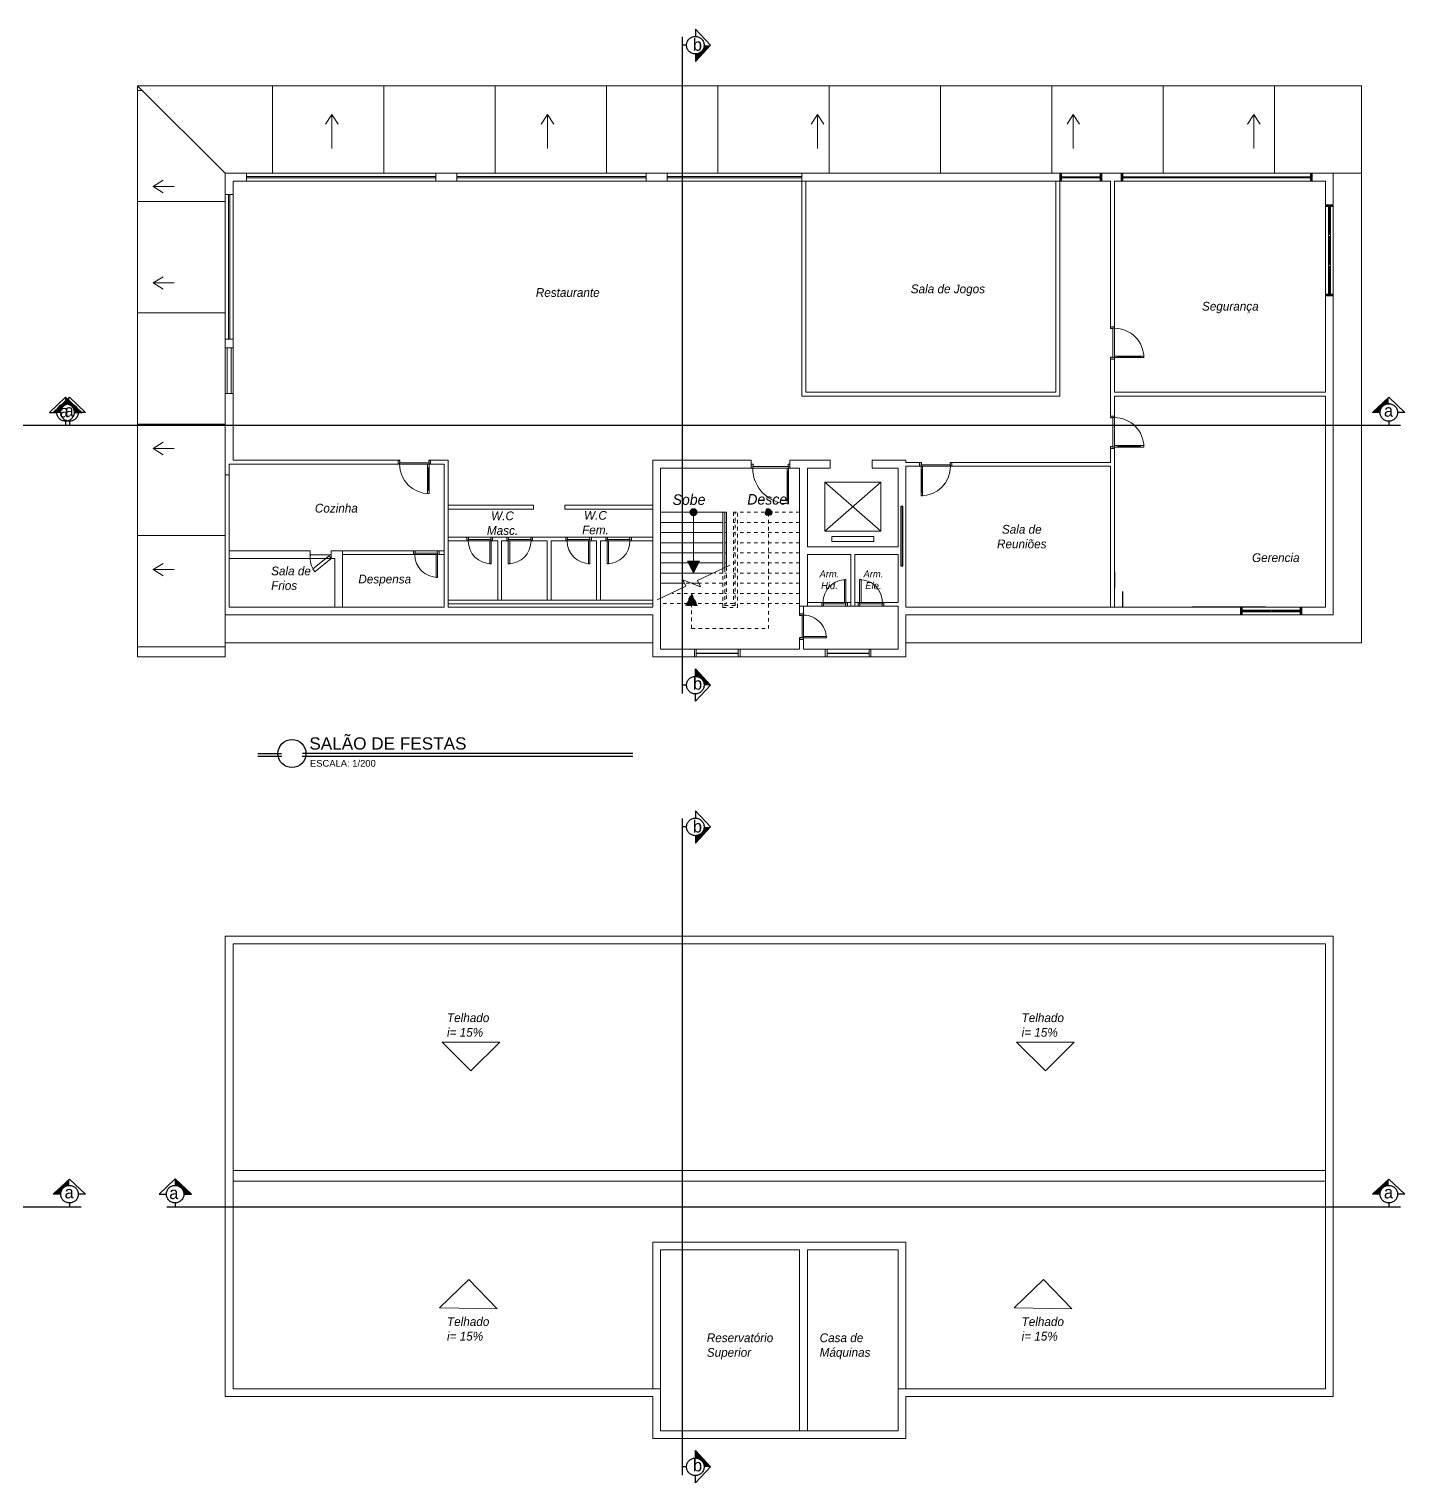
# Model space of a CAD drawing. Header units: millimetres. Extents: x -51 to 151, y -74 to 104.
# Drawn here: x 63.55 to 102.79, y -1.26 to 40.22 of the extents above; entities that cross this region are included whole.
import ezdxf

# ---------------------------------------------------------------- set-up
doc = ezdxf.new("R2010")
doc.units = ezdxf.units.MM
doc.header["$LTSCALE"] = 15
doc.linetypes.add('ACAD_ISO12W100', pattern=[21, 12, -3, 0, -3, 0, -3])
doc.linetypes.add('HIDDEN', pattern=[9.525, 6.35, -3.175])
doc.layers.add('A2 - SALÃO DE FETAS', color=6, linetype='Continuous')
doc.layers.add('A4 - COBERTURA', color=40, linetype='Continuous')
doc.layers.add('arrow', color=8, linetype='Continuous', lineweight=0)
doc.layers.add('TEXTO', color=1, linetype='Continuous', lineweight=5)
doc.styles.add('SANSSERIF', font='sas_____.pfb')
doc.styles.get("Standard").update_dxf_attribs({"font": ''})
doc.styles.get('Standard').set_extended_font_data('Flux Architect', italic=True)
pattern_1 = [(360, (77.026794, 31.407978), (1e-17, 0.021), [])]
pattern_2 = [(360, (77.026794, 9.101219), (1e-17, 0.021), [])]

# ---------------------------------------------------------------- blocks, each defined once
blk = doc.blocks.new('WC door')
at = {"lineweight": 13}
h = blk.add_hatch(color=256, dxfattribs=at)
h.dxf.hatch_style = 1
h.paths.add_polyline_path([(48493, 74006), (48443, 74006), (48443, 73896), (48483, 73896), (48483, 73936), (48493, 73936)])
h.paths.add_polyline_path([(49173, 74006), (49123, 74006), (49123, 73936), (49133, 73936), (49133, 73896), (49173, 73896)])
for points in [[(48443, 73896), (48443, 74006), (48493, 74006), (48493, 73936), (48483, 73936), (48483, 73896)], [(49173, 73896), (49173, 74006), (49123, 74006), (49123, 73936), (49133, 73936), (49133, 73896)]]:
    blk.add_lwpolyline(points, close=True, dxfattribs=at)
for points in [[(48443, 73896), (48443, 74006)], [(49173, 73896), (49173, 74006)]]:
    blk.add_lwpolyline(points, dxfattribs=at)
at = {"color": 15, "lineweight": 13}
for points in [[(48483, 73896), (49133, 73896)], [(49133, 73936), (48493, 73936)]]:
    blk.add_lwpolyline(points, dxfattribs=at)
blk.add_lwpolyline([(48483, 73896), (48523, 73896), (48523, 73246), (48483, 73246)], close=True, dxfattribs=at)
at = {"lineweight": 13}
blk.add_arc((48483, 73896), 650, 270, 0, dxfattribs=at)
blk = doc.blocks.new('In door')
at = {"lineweight": 13}
h = blk.add_hatch(color=256, dxfattribs=at)
h.dxf.hatch_style = 1
h.paths.add_polyline_path([(49483, 73980), (49483, 74020), (49443, 74020), (49443, 74030), (49373, 74030), (49373, 73980)])
h.paths.add_polyline_path([(49373, 74900), (49373, 74850), (49443, 74850), (49443, 74860), (49483, 74860), (49483, 74900)])
for points in [[(49483, 74900), (49373, 74900), (49373, 74850), (49443, 74850), (49443, 74860), (49483, 74860)], [(49483, 73980), (49373, 73980), (49373, 74030), (49443, 74030), (49443, 74020), (49483, 74020)]]:
    blk.add_lwpolyline(points, close=True, dxfattribs=at)
for points in [[(49483, 74900), (49373, 74900)], [(49483, 73980), (49373, 73980)]]:
    blk.add_lwpolyline(points, dxfattribs=at)
at = {"color": 15, "lineweight": 13}
for points in [[(49443, 74850), (49443, 74030)], [(49483, 74020), (49483, 74860)], [(49583, 74020), (49583, 74060)], [(49583, 74040), (50223, 74040)], [(50223, 74020), (50223, 74060)]]:
    blk.add_lwpolyline(points, dxfattribs=at)
blk.add_lwpolyline([(49483, 74020), (49483, 74060), (50323, 74060), (50323, 74020)], close=True, dxfattribs=at)
at = {"lineweight": 13}
blk.add_arc((49483, 74020), 840, 0.012, 90.012, dxfattribs=at)
blk = doc.blocks.new('F.Stair')
at = {"linetype": 'HIDDEN', "lineweight": 13}
h = blk.add_hatch(color=252, dxfattribs=at)
h.dxf.hatch_style = 1
h.paths.add_polyline_path([(299026, 55155), (299370, 55155), (299198, 54810)])
at = {"lineweight": 13}
h = blk.add_hatch(color=256, dxfattribs=at)
h.dxf.hatch_style = 1
h.paths.add_polyline_path([(298970, 53885), (299315, 53885), (299142, 54230)])
at = {"linetype": 'HIDDEN', "lineweight": 13}
h = blk.add_hatch(color=252, dxfattribs=at)
h.dxf.hatch_style = 1
edge = h.paths.add_edge_path()
edge.add_arc((297002, 52490), 100, 0, 360)
at = {"lineweight": 13}
h = blk.add_hatch(color=256, dxfattribs=at)
h.dxf.hatch_style = 1
edge = h.paths.add_edge_path()
edge.add_arc((299142, 52490), 100, 0, 360)
at = {"color": 252, "linetype": 'HIDDEN', "lineweight": 13}
for points in [[(299198, 55100), (299198, 55810), (297002, 55810), (297002, 52490)], [(298310, 54116), (298310, 55210), (297890, 55210), (297890, 52490)], [(296115, 55100), (297890, 55100)], [(296115, 54810), (297890, 54810)], [(298250, 54088), (298250, 55150), (297950, 55150), (297950, 52490)], [(297950, 55100), (298000, 55100)], [(297950, 54810), (298000, 54810)], [(298000, 52490), (298000, 55100)], [(298000, 55100), (298200, 55100)], [(298200, 55100), (298250, 55100)], [(298200, 54064), (298200, 55100)], [(298200, 54810), (298250, 54810)], [(298310, 55100), (300085, 55100)], [(298310, 54810), (299755, 54810)], [(296115, 54520), (297890, 54520)], [(297950, 54520), (298000, 54520)], [(298200, 54520), (298250, 54520)], [(298310, 54520), (298970, 54520)], [(299252, 54520), (299381, 54520)], [(296115, 54230), (297890, 54230)], [(296115, 53940), (297890, 53940)], [(297950, 54230), (298000, 54230)], [(297950, 53940), (298000, 53940)], [(298200, 54230), (298250, 54230)], [(298310, 54230), (298547, 54230)], [(296115, 53650), (297890, 53650)], [(297950, 53650), (298000, 53650)], [(296115, 53360), (297890, 53360)], [(297950, 53360), (298000, 53360)], [(296115, 53070), (297890, 53070)], [(296115, 52780), (297890, 52780)], [(297950, 53070), (298000, 53070)], [(297950, 52780), (298000, 52780)], [(296115, 52490), (298000, 52490)]]:
    blk.add_lwpolyline(points, dxfattribs=at)
at = {"lineweight": 13}
for points in [[(298111, 53999), (299030, 54440), (298944, 54621), (299451, 54419), (299364, 54600), (300176, 54990)], [(298992, 54520), (299198, 54520)], [(299403, 54520), (300085, 54520)], [(298200, 53940), (298250, 53940)], [(298310, 53940), (300085, 53940)], [(298593, 54230), (300085, 54230)], [(299142, 53940), (299142, 52390)], [(298200, 53650), (298250, 53650)], [(298310, 53650), (300085, 53650)], [(298200, 53360), (298250, 53360)], [(298310, 53360), (300085, 53360)], [(298200, 53070), (298250, 53070)], [(298200, 52780), (298250, 52780)], [(298310, 53070), (300085, 53070)], [(298310, 52780), (300085, 52780)], [(298200, 52490), (300085, 52490)]]:
    blk.add_lwpolyline(points, dxfattribs=at)
at = {"color": 252, "linetype": 'HIDDEN', "lineweight": 13}
blk.add_lwpolyline([(299026, 55155), (299370, 55155), (299198, 54810)], close=True, dxfattribs=at)
at = {"linetype": 'Continuous', "lineweight": 13}
for points in [[(298200, 52490), (298200, 54041)], [(298250, 52490), (298250, 54065)], [(298310, 52490), (298310, 54094)]]:
    blk.add_lwpolyline(points, dxfattribs=at)
at = {"lineweight": 13}
blk.add_lwpolyline([(298970, 53885), (299315, 53885), (299142, 54230)], close=True, dxfattribs=at)
at = {"color": 252, "linetype": 'HIDDEN', "lineweight": 13}
blk.add_circle((297002, 52490), 100, dxfattribs=at)
at = {"lineweight": 13}
blk.add_circle((299142, 52490), 100, dxfattribs=at)
at = {"color": 252, "linetype": 'HIDDEN', "lineweight": 13, "insert": (297609, 51974), "char_height": 300, "attachment_point": 1, "rotation": 180}
blk.add_mtext_dynamic_manual_height_columns('Desce', width=1212.8, gutter_width=12.5, heights=[0], dxfattribs=at)
at = {"lineweight": 13, "insert": (299877, 51982), "char_height": 300, "attachment_point": 1, "rotation": 180}
blk.add_mtext_dynamic_manual_height_columns('\\pxqc;Sobe', width=1212.8, gutter_width=12.5, heights=[0], dxfattribs=at)
blk = doc.blocks.new('Main Door')
at = {"lineweight": 13}
h = blk.add_hatch(color=256, dxfattribs=at)
h.dxf.hatch_style = 1
h.paths.add_polyline_path([(45063, 76126), (45063, 76166), (45023, 76166), (45023, 76176), (44953, 76176), (44953, 76126)])
h.paths.add_polyline_path([(44953, 77176), (45023, 77176), (45023, 77186), (45063, 77186), (45063, 77226), (44953, 77226)])
for points in [[(45063, 77226), (44953, 77226), (44953, 77176), (45023, 77176), (45023, 77186), (45063, 77186)], [(45063, 76126), (44953, 76126), (44953, 76176), (45023, 76176), (45023, 76166), (45063, 76166)]]:
    blk.add_lwpolyline(points, close=True, dxfattribs=at)
at = {"color": 15, "lineweight": 13}
for points in [[(45023, 77176), (45023, 76176)], [(45063, 76166), (45063, 77186)], [(45163, 76166), (45163, 76206)], [(45163, 76186), (45983, 76186)], [(45983, 76166), (45983, 76206)]]:
    blk.add_lwpolyline(points, dxfattribs=at)
blk.add_lwpolyline([(45063, 76166), (45063, 76206), (46083, 76206), (46083, 76166)], close=True, dxfattribs=at)
at = {"lineweight": 13}
blk.add_arc((45063, 76166), 1020, 0, 90, dxfattribs=at)
blk = doc.blocks.new('01')
at = {"color": 1, "lineweight": -3}
for p, q in [((759112, -50321), (759788, -50321)), ((759796, -50401), (759112, -50401)), ((769811, -50401), (760379, -50401)), ((769811, -50321), (760388, -50321))]:
    blk.add_line(p, q, dxfattribs=at)
blk.add_circle((760088, -50321), 400, dxfattribs=at)

msp = doc.modelspace()

# ---------------------------------------------------------------- hatches: boundary and pattern name
at = {"layer": 'A2 - SALÃO DE FETAS', "linetype": 'ACAD_ISO12W100', "lineweight": 30}
h = msp.add_hatch(dxfattribs=at)
h.set_pattern_fill('ANSI31', color=1, scale=0.25, angle=135, style=0)
h.set_pattern_definition(pattern_1)
edge = h.paths.add_edge_path()
edge.add_arc((82.552, 39.763), 0.25, -90, 0)
edge.add_line((82.802, 39.763), (82.984, 39.763))
edge.add_line((82.984, 39.763), (82.552, 39.296))
edge.add_line((82.552, 39.296), (82.552, 39.513))
at = {"layer": 'A2 - SALÃO DE FETAS', "lineweight": 5}
h = msp.add_hatch(dxfattribs=at)
h.set_pattern_fill('ANSI31', color=145, angle=315)
h.set_pattern_definition([(360, (381.6423, 79.7468), (-5e-14, 3.175), [])])
h.paths.add_polyline_path([(66.647, 38.607), (66.647, 22.307), (69.147, 22.307), (69.147, 36.107)])
h = msp.add_hatch(dxfattribs=at)
h.set_pattern_fill('ANSI31', color=145, angle=225)
h.set_pattern_definition([(270, (381.6423, 79.7468), (3.175, 5e-14), [])])
h.paths.add_polyline_path([(68.347, 36.107), (69.147, 36.107), (100.747, 36.107), (101.947, 36.107), (101.947, 38.607), (68.347, 38.607)])
at = {"layer": 'A2 - SALÃO DE FETAS', "lineweight": 13}
h = msp.add_hatch(color=256, dxfattribs=at)
h.dxf.hatch_style = 1
h.paths.add_polyline_path([(92.947, 36.107), (92.997, 36.107), (92.997, 35.887), (92.947, 35.887)])
h = msp.add_hatch(color=256, dxfattribs=at)
h.dxf.hatch_style = 1
h.paths.add_polyline_path([(94.147, 36.107), (94.097, 36.107), (94.097, 35.887), (94.147, 35.887)])
h = msp.add_hatch(color=256, dxfattribs=at)
h.dxf.hatch_style = 1
h.paths.add_polyline_path([(94.697, 36.107), (94.747, 36.107), (94.747, 35.887), (94.697, 35.887)])
h = msp.add_hatch(color=256, dxfattribs=at)
h.dxf.hatch_style = 1
h.paths.add_polyline_path([(100.097, 36.107), (100.147, 36.107), (100.147, 35.887), (100.097, 35.887)])
h = msp.add_hatch(color=256, dxfattribs=at)
h.dxf.hatch_style = 1
h.paths.add_polyline_path([(100.747, 35.207), (100.747, 35.157), (100.527, 35.157), (100.527, 35.207)])
h = msp.add_hatch(color=256, dxfattribs=at)
h.dxf.hatch_style = 1
h.paths.add_polyline_path([(100.747, 32.657), (100.747, 32.607), (100.527, 32.607), (100.527, 32.657)])
at = {"layer": 'A2 - SALÃO DE FETAS', "linetype": 'ACAD_ISO12W100', "lineweight": 30}
h = msp.add_hatch(dxfattribs=at)
h.set_pattern_fill('ANSI31', color=1, scale=0.25, angle=45, style=0)
h.set_pattern_definition([(270, (93.973685, 34.081975), (0.021, -1e-17), [])])
edge = h.paths.add_edge_path()
edge.add_arc((102.329, 29.283), 0.25, 90, 180, ccw=False)
edge.add_line((102.329, 29.533), (102.329, 29.715))
edge.add_line((102.329, 29.715), (101.862, 29.283))
edge.add_line((101.862, 29.283), (102.079, 29.283))
at = {"layer": 'A2 - SALÃO DE FETAS', "lineweight": 13}
h = msp.add_hatch(color=256, dxfattribs=at)
h.dxf.hatch_style = 1
h.paths.add_polyline_path([(98.097, 23.727), (98.147, 23.727), (98.147, 23.507), (98.097, 23.507)])
h = msp.add_hatch(color=256, dxfattribs=at)
h.dxf.hatch_style = 1
h.paths.add_polyline_path([(99.797, 23.727), (99.847, 23.727), (99.847, 23.507), (99.797, 23.507)])
at = {"layer": 'A2 - SALÃO DE FETAS', "linetype": 'ACAD_ISO12W100', "lineweight": 30}
h = msp.add_hatch(dxfattribs=at)
h.set_pattern_fill('ANSI31', color=1, scale=0.25, angle=135, style=0)
h.set_pattern_definition(pattern_1)
edge = h.paths.add_edge_path()
edge.add_arc((82.552, 21.503), 0.25, 0, 90, ccw=False)
edge.add_line((82.802, 21.503), (82.984, 21.503))
edge.add_line((82.984, 21.503), (82.552, 21.97))
edge.add_line((82.552, 21.97), (82.552, 21.753))
at = {"layer": 'A4 - COBERTURA', "linetype": 'ACAD_ISO12W100', "lineweight": 30}
h = msp.add_hatch(dxfattribs=at)
h.set_pattern_fill('ANSI31', color=1, scale=0.25, angle=135, style=0)
h.set_pattern_definition(pattern_2)
edge = h.paths.add_edge_path()
edge.add_arc((82.552, 17.456), 0.25, -90, 0)
edge.add_line((82.802, 17.456), (82.984, 17.456))
edge.add_line((82.984, 17.456), (82.552, 16.989))
edge.add_line((82.552, 16.989), (82.552, 17.206))
h = msp.add_hatch(dxfattribs=at)
h.set_pattern_fill('ANSI31', color=1, scale=0.25, angle=45, style=0)
h.set_pattern_definition([(270, (77.620748, 11.777626), (0.021, -1e-17), [])])
edge = h.paths.add_edge_path()
edge.add_arc((67.715, 6.978), 0.25, -360, -270)
edge.add_line((67.715, 7.228), (67.715, 7.411))
edge.add_line((67.715, 7.411), (68.183, 6.978))
edge.add_line((68.183, 6.978), (67.965, 6.978))
h = msp.add_hatch(dxfattribs=at)
h.set_pattern_fill('ANSI31', color=1, scale=0.25, angle=45, style=0)
h.set_pattern_definition([(270, (93.973685, 11.775216), (0.021, -1e-17), [])])
edge = h.paths.add_edge_path()
edge.add_arc((102.329, 6.976), 0.25, 90, 180, ccw=False)
edge.add_line((102.329, 7.226), (102.329, 7.408))
edge.add_line((102.329, 7.408), (101.862, 6.976))
edge.add_line((101.862, 6.976), (102.079, 6.976))
h = msp.add_hatch(dxfattribs=at)
h.set_pattern_fill('ANSI31', color=1, scale=0.25, angle=135, style=0)
h.set_pattern_definition(pattern_2)
edge = h.paths.add_edge_path()
edge.add_arc((82.552, -0.804), 0.25, 0, 90, ccw=False)
edge.add_line((82.802, -0.804), (82.984, -0.804))
edge.add_line((82.984, -0.804), (82.552, -0.337))
edge.add_line((82.552, -0.337), (82.552, -0.554))
at = {"layer": 'arrow', "linetype": 'ACAD_ISO12W100', "lineweight": 30}
h = msp.add_hatch(dxfattribs=at)
h.set_pattern_fill('ANSI31', color=1, scale=0.25, angle=45, style=0)
h.set_pattern_definition([(270, (56.34769, 34.081975), (0.021, -1e-17), [])])
edge = h.paths.add_edge_path()
edge.add_arc((64.703, 29.283), 0.25, 90, 180, ccw=False)
edge.add_line((64.703, 29.533), (64.703, 29.715))
edge.add_line((64.703, 29.715), (64.236, 29.283))
edge.add_line((64.236, 29.283), (64.453, 29.283))
h = msp.add_hatch(dxfattribs=at)
h.set_pattern_fill('ANSI31', color=1, scale=0.25, angle=45, style=0)
h.set_pattern_definition([(270, (74.494197, 34.084385), (0.021, -1e-17), [])])
edge = h.paths.add_edge_path()
edge.add_arc((64.589, 29.285), 0.25, -360, -270)
edge.add_line((64.589, 29.535), (64.589, 29.717))
edge.add_line((64.589, 29.717), (65.056, 29.285))
edge.add_line((65.056, 29.285), (64.839, 29.285))
h = msp.add_hatch(dxfattribs=at)
h.set_pattern_fill('ANSI31', color=1, scale=0.25, angle=45, style=0)
h.set_pattern_definition([(270, (56.34769, 11.775216), (0.021, -1e-17), [])])
edge = h.paths.add_edge_path()
edge.add_arc((64.703, 6.976), 0.25, 90, 180, ccw=False)
edge.add_line((64.703, 7.226), (64.703, 7.408))
edge.add_line((64.703, 7.408), (64.236, 6.976))
edge.add_line((64.236, 6.976), (64.453, 6.976))

# ---------------------------------------------------------------- linework, layer by layer
at = {"layer": 'A2 - SALÃO DE FETAS', "color": 1, "linetype": 'ACAD_ISO12W100', "lineweight": 30}
for p, q in [((82.552, 40.223), (82.552, 40.013)), ((82.552, 40.223), (82.984, 39.763)), ((82.302, 39.763), (82.191, 39.763)), ((82.552, 39.296), (82.984, 39.763)), ((82.552, 39.513), (82.552, 39.296)), ((82.813, 39.763), (82.802, 39.763)), ((101.862, 29.283), (102.329, 29.715)), ((102.788, 29.283), (102.329, 29.715)), ((102.329, 29.544), (102.329, 29.533)), ((102.079, 29.283), (101.862, 29.283)), ((102.788, 29.283), (102.579, 29.283)), ((102.329, 29.033), (102.329, 28.922)), ((82.552, 21.753), (82.552, 21.97)), ((82.552, 21.97), (82.984, 21.503)), ((82.302, 21.503), (82.191, 21.503)), ((82.552, 21.043), (82.984, 21.503)), ((82.552, 21.043), (82.552, 21.253)), ((82.813, 21.503), (82.802, 21.503))]:
    msp.add_line(p, q, dxfattribs=at)
at = {"layer": 'A2 - SALÃO DE FETAS', "linetype": 'Continuous', "lineweight": 13}
for p, q in [((92.947, 29.752), (92.947, 36.107)), ((92.837, 29.862), (92.837, 35.887)), ((69.147, 35.507), (69.367, 35.507)), ((86.397, 27.917), (85.527, 27.917)), ((86.397, 27.697), (85.747, 27.697)), ((85.747, 27.697), (85.747, 25.447)), ((88.337, 27.697), (87.592, 27.697)), ((88.337, 25.447), (88.337, 27.697)), ((85.747, 25.447), (88.337, 25.447)), ((72.17, 25.117), (71.57, 25.117)), ((85.747, 25.227), (86.987, 25.227)), ((87.097, 25.227), (88.337, 25.227))]:
    msp.add_line(p, q, dxfattribs=at)
at = {"layer": 'A2 - SALÃO DE FETAS', "lineweight": 13}
for p, q in [((88.557, 27.917), (87.592, 27.917)), ((88.557, 27.857), (88.557, 27.917)), ((88.557, 25.227), (88.557, 27.747))]:
    msp.add_line(p, q, dxfattribs=at)
at = {"layer": 'A2 - SALÃO DE FETAS', "linetype": 'Continuous'}
for p, q in [((88.417, 26.601), (88.417, 24.908)), ((88.467, 26.601), (88.417, 26.601)), ((88.467, 24.908), (88.467, 26.601)), ((88.417, 24.908), (88.467, 24.908))]:
    msp.add_line(p, q, dxfattribs=at)
at = {"layer": 'A2 - SALÃO DE FETAS', "linetype": 'HIDDEN', "ltscale": 10}
msp.add_line((94.502, 24.739), (94.502, 24.289), dxfattribs=at)
at = {"layer": 'A2 - SALÃO DE FETAS', "ltscale": 8}
for p, q in [((94.747, 23.727), (94.747, 24.177)), ((98.817, 23.727), (96.717, 23.727))]:
    msp.add_line(p, q, dxfattribs=at)
at = {"layer": 'A2 - SALÃO DE FETAS', "color": 1, "linetype": 'ACAD_ISO12W100', "lineweight": 30}
msp.add_lwpolyline([(82.189, 21.264), (82.189, 40.001)], dxfattribs=at)
at = {"layer": 'A2 - SALÃO DE FETAS', "color": 145, "lineweight": 5}
for points in [[(69.147, 36.107), (66.647, 38.607)], [(66.647, 38.607), (66.647, 22.307), (69.147, 22.307), (69.147, 36.107), (66.647, 38.607)], [(66.647, 38.607), (101.547, 38.607)], [(101.547, 36.107), (101.547, 38.607)]]:
    msp.add_lwpolyline(points, dxfattribs=at)
at = {"layer": 'A2 - SALÃO DE FETAS', "linetype": 'Continuous', "lineweight": 13}
for points in [[(72.182, 37.787), (72.002, 37.507)], [(72.182, 36.817), (72.182, 37.787)], [(72.182, 37.787), (72.362, 37.507)], [(78.332, 37.787), (78.152, 37.507)], [(78.332, 36.817), (78.332, 37.787)], [(78.332, 37.787), (78.512, 37.507)], [(86.032, 37.787), (85.852, 37.507)], [(86.032, 36.817), (86.032, 37.787)], [(86.032, 37.787), (86.212, 37.507)], [(93.332, 37.787), (93.152, 37.507)], [(93.332, 36.817), (93.332, 37.787)], [(93.332, 37.787), (93.512, 37.507)], [(98.482, 37.787), (98.302, 37.507)], [(98.482, 36.817), (98.482, 37.787)], [(98.482, 37.787), (98.662, 37.507)], [(69.747, 36.107), (69.747, 35.887)], [(75.147, 36.107), (75.147, 35.887)], [(75.747, 36.107), (75.747, 35.887)], [(81.147, 36.107), (81.147, 35.887)], [(81.747, 36.107), (81.747, 35.887)], [(92.947, 29.752), (85.592, 29.752), (85.592, 36.107)], [(101.547, 22.707), (101.547, 36.107), (100.747, 36.107)], [(67.092, 35.727), (67.372, 35.907)], [(67.692, 35.727), (67.092, 35.727)], [(67.092, 35.727), (67.372, 35.547)], [(69.747, 36.017), (75.147, 36.017)], [(69.747, 35.977), (75.147, 35.977)], [(75.747, 36.017), (81.147, 36.017)], [(75.747, 35.977), (81.147, 35.977)], [(81.747, 36.017), (85.592, 36.017)], [(81.747, 35.977), (85.592, 35.977)], [(92.837, 29.862), (85.702, 29.862), (85.702, 35.887)], [(94.392, 31.677), (94.392, 35.887), (92.947, 35.887)], [(69.237, 31.377), (69.237, 35.507)], [(69.277, 31.377), (69.277, 35.507)], [(67.092, 32.977), (67.372, 33.157)], [(67.692, 32.977), (67.092, 32.977)], [(67.092, 32.977), (67.372, 32.797)], [(69.367, 31.377), (69.147, 31.377)], [(69.367, 31.127), (69.147, 31.127)], [(69.197, 31.127), (69.197, 29.827)], [(69.317, 31.127), (69.317, 29.827)], [(94.392, 29.127), (94.392, 30.857)], [(69.367, 29.827), (69.147, 29.827)], [(94.502, 29.137), (94.502, 29.752), (100.527, 29.752), (100.527, 28.107)], [(67.092, 28.254), (67.372, 28.434)], [(67.692, 28.254), (67.092, 28.254)], [(67.092, 28.254), (67.372, 28.074)], [(89.867, 27.857), (94.392, 27.857), (94.392, 28.307)], [(94.502, 27.507), (94.502, 28.337)], [(74.917, 27.807), (75.392, 27.807), (75.392, 23.727), (69.257, 23.727), (69.257, 27.807), (74.117, 27.807)], [(69.367, 27.917), (74.127, 27.917)], [(84.147, 27.917), (81.337, 27.917), (81.337, 23.727), (75.502, 23.727), (75.502, 27.917), (74.947, 27.917)], [(84.147, 27.697), (84.147, 27.917)], [(85.247, 27.697), (85.247, 27.917)], [(85.247, 27.917), (86.397, 27.917), (86.397, 27.697)], [(87.592, 27.917), (87.592, 27.697)], [(88.947, 27.857), (88.557, 27.857)], [(69.147, 27.507), (69.257, 27.507)], [(84.317, 27.697), (81.557, 27.697), (81.557, 23.727), (81.557, 23.727), (81.557, 22.527), (85.527, 22.527)], [(85.247, 27.697), (85.527, 27.697), (85.527, 25.227)], [(88.947, 27.747), (88.557, 27.747)], [(89.867, 27.747), (94.392, 27.747), (94.392, 23.727)], [(94.502, 27.507), (94.502, 23.727)], [(77.932, 26.637), (75.502, 26.637)], [(77.932, 26.527), (77.932, 26.637)], [(81.337, 26.637), (78.832, 26.637)], [(78.832, 26.527), (78.832, 26.637)], [(77.932, 26.527), (75.502, 26.527)], [(81.337, 26.527), (78.832, 26.527)], [(81.337, 25.727), (75.502, 25.727)], [(71.57, 25.337), (69.257, 25.337)], [(71.57, 25.217), (71.57, 25.337)], [(75.392, 25.337), (72.17, 25.337)], [(72.17, 25.217), (72.17, 25.337)], [(72.49, 25.337), (72.49, 23.727)], [(76.917, 25.617), (75.502, 25.617)], [(76.917, 25.617), (76.917, 23.927)], [(78.327, 25.617), (77.027, 25.617)], [(77.027, 25.617), (77.027, 23.927)], [(78.327, 25.617), (78.327, 23.927)], [(79.737, 25.617), (78.437, 25.617)], [(78.437, 25.617), (78.437, 23.927)], [(79.737, 25.617), (79.737, 23.927)], [(81.337, 25.617), (79.847, 25.617)], [(79.847, 25.617), (79.847, 23.927)], [(67.092, 24.797), (67.372, 24.977)], [(71.57, 25.117), (69.257, 25.117)], [(72.17, 25.117), (72.17, 25.217), (71.57, 25.217), (71.57, 25.117)], [(72.17, 25.117), (71.704, 24.739), (71.641, 24.817), (72.107, 25.194), (72.17, 25.117)], [(72.27, 25.117), (72.17, 25.117)], [(72.27, 25.117), (72.27, 23.727)], [(75.392, 25.227), (72.49, 25.227)], [(85.527, 25.227), (85.527, 23.752)], [(85.747, 25.227), (85.747, 23.752)], [(86.987, 23.752), (86.987, 25.227)], [(87.097, 23.752), (87.097, 25.227)], [(88.337, 25.227), (88.337, 23.862)], [(88.557, 25.227), (88.557, 23.727)], [(67.692, 24.797), (67.092, 24.797)], [(67.092, 24.797), (67.372, 24.617)], [(81.337, 22.707), (69.147, 22.707), (69.147, 23.907)], [(81.337, 23.927), (75.502, 23.927)], [(81.337, 23.817), (75.502, 23.817)], [(88.337, 23.752), (85.527, 23.752)], [(85.527, 23.487), (85.527, 23.752)], [(85.637, 23.497), (85.637, 23.752)], [(86.987, 23.862), (85.747, 23.862)], [(88.337, 23.862), (87.097, 23.862)], [(88.337, 23.752), (88.337, 23.727)], [(85.527, 22.527), (85.527, 22.857)], [(85.637, 22.527), (85.637, 22.887)], [(88.337, 22.527), (85.637, 22.527)], [(88.557, 22.707), (101.547, 22.707)]]:
    msp.add_lwpolyline(points, dxfattribs=at)
at = {"layer": 'A2 - SALÃO DE FETAS', "lineweight": 13}
for points in [[(88.557, 23.507), (100.747, 23.507), (100.747, 36.107), (69.147, 36.107), (69.147, 23.507), (81.337, 23.507), (81.337, 22.307), (88.557, 22.307)], [(92.947, 35.887), (92.947, 36.107), (92.997, 36.107), (92.997, 35.887)], [(94.147, 35.887), (94.147, 36.107), (94.097, 36.107), (94.097, 35.887)], [(94.697, 35.887), (94.697, 36.107), (94.747, 36.107), (94.747, 35.887)], [(100.097, 35.887), (100.097, 36.107), (100.147, 36.107), (100.147, 35.887)], [(100.527, 35.207), (100.747, 35.207), (100.747, 35.157), (100.527, 35.157)], [(100.612, 34.307), (100.662, 34.307), (100.662, 34.357), (100.612, 34.357)], [(100.612, 33.457), (100.662, 33.457), (100.662, 33.507), (100.612, 33.507)], [(100.527, 32.657), (100.747, 32.657), (100.747, 32.607), (100.527, 32.607)], [(87.842, 27.297), (86.242, 27.297), (86.242, 25.897), (87.842, 25.897)], [(87.642, 25.747), (86.442, 25.747), (86.442, 25.597), (87.642, 25.597)], [(98.097, 23.507), (98.097, 23.727), (98.147, 23.727), (98.147, 23.507)], [(99.797, 23.507), (99.797, 23.727), (99.847, 23.727), (99.847, 23.507)], [(98.147, 23.592), (98.147, 23.642), (98.097, 23.642), (98.097, 23.592)], [(98.997, 23.592), (98.997, 23.642), (98.947, 23.642), (98.947, 23.592)]]:
    msp.add_lwpolyline(points, close=True, dxfattribs=at)
for points in [[(92.947, 36.107), (92.947, 35.887)], [(94.147, 36.107), (94.147, 35.887)], [(94.697, 36.107), (94.697, 35.887)], [(100.097, 36.107), (100.097, 35.887)], [(75.447, 35.887), (69.367, 35.887), (69.367, 30.107)], [(82.189, 35.887), (75.447, 35.887)], [(81.747, 35.887), (88.747, 35.887)], [(92.947, 35.887), (88.747, 35.887)], [(94.502, 30.887), (94.502, 29.862), (100.527, 29.862), (100.527, 35.887), (94.502, 35.887), (94.502, 31.687)], [(100.747, 35.207), (100.527, 35.207)], [(100.612, 35.157), (100.612, 34.357)], [(100.662, 35.157), (100.662, 34.357)], [(100.612, 34.307), (100.612, 33.507)], [(100.662, 34.307), (100.662, 33.507)], [(100.612, 33.457), (100.612, 32.657)], [(100.662, 33.457), (100.662, 32.657)], [(100.747, 32.657), (100.527, 32.657)], [(100.527, 32.607), (100.747, 32.607)], [(69.367, 30.107), (69.367, 27.917)], [(94.147, 23.727), (100.527, 23.727), (100.527, 28.107)], [(69.147, 27.507), (69.147, 24.107)], [(81.337, 27.507), (81.337, 24.107)], [(87.842, 27.297), (86.242, 25.897)], [(87.842, 25.897), (86.242, 27.297)], [(88.337, 22.527), (88.337, 23.727)], [(88.557, 23.727), (94.147, 23.727)], [(98.097, 23.727), (98.097, 23.507)], [(99.797, 23.727), (99.797, 23.507)], [(99.847, 23.507), (99.847, 23.727)], [(98.147, 23.642), (98.947, 23.642)], [(98.147, 23.592), (98.947, 23.592)], [(98.997, 23.642), (99.797, 23.642)], [(98.997, 23.592), (99.797, 23.592)], [(82.527, 22.307), (82.527, 22.527)], [(82.577, 22.307), (82.577, 22.527)], [(83.777, 22.307), (83.777, 22.527)], [(83.827, 22.307), (83.827, 22.527)], [(85.747, 22.527), (88.337, 22.527)], [(86.257, 22.307), (86.257, 22.527)], [(86.307, 22.307), (86.307, 22.527)], [(87.507, 22.307), (87.507, 22.527)], [(87.557, 22.307), (87.557, 22.527)]]:
    msp.add_lwpolyline(points, dxfattribs=at)
at = {"layer": 'A2 - SALÃO DE FETAS', "color": 5, "linetype": 'Continuous', "ltscale": 10}
for points in [[(94.097, 35.997), (92.997, 35.997)], [(94.097, 35.982), (92.997, 35.982)], [(100.147, 35.997), (94.747, 35.997)], [(100.147, 35.982), (94.747, 35.982)]]:
    msp.add_lwpolyline(points, dxfattribs=at)
at = {"layer": 'A2 - SALÃO DE FETAS', "color": 160, "lineweight": 13}
for points in [[(100.632, 35.157), (100.632, 34.357)], [(100.642, 35.157), (100.642, 34.357)], [(100.632, 34.307), (100.632, 33.507)], [(100.642, 34.307), (100.642, 33.507)], [(100.632, 33.457), (100.632, 32.657)], [(100.642, 33.457), (100.642, 32.657)], [(98.147, 23.622), (98.947, 23.622)], [(98.147, 23.612), (98.947, 23.612)], [(98.997, 23.622), (99.797, 23.622)], [(98.997, 23.612), (99.797, 23.612)]]:
    msp.add_lwpolyline(points, dxfattribs=at)
at = {"layer": 'A2 - SALÃO DE FETAS', "color": 5, "lineweight": 13}
for points in [[(83.777, 22.417), (82.577, 22.417)], [(87.507, 22.417), (86.307, 22.417)], [(83.777, 22.402), (82.577, 22.402)], [(87.507, 22.402), (86.307, 22.402)]]:
    msp.add_lwpolyline(points, dxfattribs=at)
at = {"layer": 'A2 - SALÃO DE FETAS', "color": 1, "linetype": 'ACAD_ISO12W100', "lineweight": 30}
for centre in [(82.552, 39.763), (102.329, 29.283), (82.552, 21.503)]:
    msp.add_circle(centre, 0.25, dxfattribs=at)
at = {"layer": 'A2 - SALÃO DE FETAS', "linetype": 'Continuous', "lineweight": 13}
msp.add_arc((72.17, 25.117), 0.6, 170.4059, 219.0369, dxfattribs=at)
at = {"layer": 'A4 - COBERTURA', "color": 1, "linetype": 'ACAD_ISO12W100', "lineweight": 30}
for p, q in [((82.552, 17.916), (82.552, 17.706)), ((82.552, 17.916), (82.984, 17.456)), ((82.302, 17.456), (82.191, 17.456)), ((82.552, 16.989), (82.984, 17.456)), ((82.813, 17.456), (82.802, 17.456)), ((82.552, 17.206), (82.552, 16.989)), ((67.256, 6.978), (67.715, 7.411)), ((68.183, 6.978), (67.715, 7.411)), ((67.715, 7.239), (67.715, 7.228)), ((101.862, 6.976), (102.329, 7.408)), ((102.788, 6.976), (102.329, 7.408)), ((102.329, 7.237), (102.329, 7.226)), ((67.256, 6.978), (67.465, 6.978)), ((67.715, 6.728), (67.715, 6.617)), ((67.965, 6.978), (68.183, 6.978)), ((102.079, 6.976), (101.862, 6.976)), ((102.329, 6.726), (102.329, 6.615)), ((102.788, 6.976), (102.579, 6.976)), ((82.552, -0.554), (82.552, -0.337)), ((82.552, -0.337), (82.984, -0.804)), ((82.302, -0.804), (82.191, -0.804)), ((82.552, -1.264), (82.984, -0.804)), ((82.813, -0.804), (82.802, -0.804)), ((82.552, -1.264), (82.552, -1.054))]:
    msp.add_line(p, q, dxfattribs=at)
at = {"layer": 'A4 - COBERTURA', "lineweight": 13}
for p, q in [((69.147, 14.336), (69.147, 1.2)), ((69.367, 14.116), (69.367, 5.2)), ((76.972, 11.317), (75.328, 11.317)), ((93.36, 11.317), (91.716, 11.317)), ((88.557, 5.61), (81.337, 5.61)), ((88.557, 2.92), (88.557, 5.61)), ((76.9, 3.702), (75.256, 3.733)), ((93.288, 3.702), (91.644, 3.733)), ((69.147, 1.2), (81.337, 1.2)), ((81.337, 1.2), (81.337, 0)), ((88.557, 0), (88.557, 1.2)), ((88.557, 1.2), (100.747, 1.2)), ((81.337, 0), (88.557, 0))]:
    msp.add_line(p, q, dxfattribs=at)
at = {"layer": 'A4 - COBERTURA', "linetype": 'Continuous', "lineweight": 13}
for p, q in [((76.15, 10.495), (75.328, 11.317)), ((76.972, 11.317), (76.15, 10.495)), ((92.538, 10.495), (91.716, 11.317)), ((93.36, 11.317), (92.538, 10.495)), ((86.492, 5.61), (85.527, 5.61)), ((85.527, 5.39), (85.527, 2.92)), ((86.492, 5.39), (85.747, 5.39)), ((85.747, 5.39), (85.747, 2.92)), ((88.337, 5.39), (85.747, 5.39)), ((88.337, 2.92), (88.337, 5.39)), ((76.093, 4.539), (75.256, 3.733)), ((76.9, 3.702), (76.093, 4.539)), ((92.481, 4.539), (91.644, 3.733)), ((93.288, 3.702), (92.481, 4.539)), ((100.527, 1.42), (88.337, 1.42)), ((88.337, 1.42), (88.337, 0.22))]:
    msp.add_line(p, q, dxfattribs=at)
at = {"layer": 'A4 - COBERTURA', "color": 251, "linetype": 'Continuous', "lineweight": 13, "true_color": 0x636466}
for p, q in [((69.367, 7.65), (100.527, 7.65)), ((69.367, 7.35), (100.527, 7.35))]:
    msp.add_line(p, q, dxfattribs=at)
at = {"layer": 'A4 - COBERTURA', "color": 1, "linetype": 'ACAD_ISO12W100', "lineweight": 30}
for points in [[(82.189, -1.042), (82.189, 17.695)], [(67.477, 6.613), (102.664, 6.613)]]:
    msp.add_lwpolyline(points, dxfattribs=at)
at = {"layer": 'A4 - COBERTURA', "lineweight": 13}
for points in [[(100.747, 1.2), (100.747, 14.336), (69.147, 14.336)], [(81.747, 14.336), (69.147, 14.336)], [(81.747, 14.116), (69.367, 14.116)], [(100.527, 1.42), (100.527, 14.116), (69.367, 14.116)], [(69.367, 5.2), (69.367, 1.42), (75.447, 1.42)], [(69.367, 1.42), (81.557, 1.42), (81.557, 0.22), (85.527, 0.22)], [(94.747, 1.42), (100.147, 1.42)], [(85.747, 0.22), (88.337, 0.22)]]:
    msp.add_lwpolyline(points, dxfattribs=at)
at = {"layer": 'A4 - COBERTURA', "linetype": 'Continuous', "lineweight": 13}
for points in [[(86.492, 5.61), (81.337, 5.61), (81.337, 1.42)], [(85.527, 5.61), (85.377, 5.61)], [(85.527, 5.39), (81.557, 5.39), (81.557, 1.42)], [(85.527, 5.39), (85.297, 5.39)], [(85.527, 2.92), (85.527, 0.22)], [(85.747, 2.92), (85.747, 0.22)], [(88.337, 2.92), (88.337, 1.42)], [(88.557, 2.92), (88.557, 1.42)], [(88.337, 0.22), (85.527, 0.22)], [(88.337, 0.22), (85.637, 0.22)]]:
    msp.add_lwpolyline(points, dxfattribs=at)
at = {"layer": 'A4 - COBERTURA', "color": 1, "linetype": 'ACAD_ISO12W100', "lineweight": 30}
for centre in [(82.552, 17.456), (67.715, 6.978), (102.329, 6.976), (82.552, -0.804)]:
    msp.add_circle(centre, 0.25, dxfattribs=at)
at = {"layer": 'arrow', "color": 1, "linetype": 'ACAD_ISO12W100', "lineweight": 30}
for p, q in [((64.129, 29.285), (64.589, 29.717)), ((64.236, 29.283), (64.703, 29.715)), ((65.056, 29.285), (64.589, 29.717)), ((64.589, 29.546), (64.589, 29.535)), ((65.162, 29.283), (64.703, 29.715)), ((64.703, 29.544), (64.703, 29.533)), ((64.129, 29.285), (64.339, 29.285)), ((64.453, 29.283), (64.236, 29.283)), ((64.839, 29.285), (65.056, 29.285)), ((65.162, 29.283), (64.953, 29.283)), ((64.589, 29.035), (64.589, 28.924)), ((64.703, 29.033), (64.703, 28.922)), ((64.236, 6.976), (64.703, 7.408)), ((65.162, 6.976), (64.703, 7.408)), ((64.703, 7.237), (64.703, 7.226)), ((64.453, 6.976), (64.236, 6.976)), ((64.703, 6.726), (64.703, 6.615)), ((65.162, 6.976), (64.953, 6.976))]:
    msp.add_line(p, q, dxfattribs=at)
for points in [[(21.703, 28.92), (65.038, 28.92)], [(64.589, 28.92), (102.664, 28.92)], [(29.851, 6.613), (65.038, 6.613)]]:
    msp.add_lwpolyline(points, dxfattribs=at)
for centre in [(64.589, 29.285), (64.703, 29.283), (64.703, 6.976)]:
    msp.add_circle(centre, 0.25, dxfattribs=at)

# ---------------------------------------------------------------- block references
at = {"linetype": 'Continuous', "lineweight": 13, "xscale": 0.001, "yscale": 0.001, "zscale": 0.001}
msp.add_blockref('01', (-689.041, 69.87), dxfattribs=at)
at = {"layer": 'A2 - SALÃO DE FETAS', "lineweight": 13, "yscale": 0.001, "zscale": 0.001}
for name, p, xscale in [('In door', (45.02, -43.173), 0.001), ('In door', (45.02, -45.723), 0.001), ('WC door', (125.21, -48.28), -0.001), ('WC door', (28.735, -48.28), 0.001), ('WC door', (128.03, -48.28), -0.001), ('WC door', (31.555, -48.28), 0.001), ('WC door', (123.685, -48.67), -0.001)]:
    msp.add_blockref(name, p, dxfattribs=dict(at, xscale=xscale))
for name, p, xscale, rotation in [('In door', (148.977, 77.289), -0.001, 89.99999999999999), ('Main Door', (161.374, 72.759), -0.001, 89.99999999999999), ('In door', (14.968, 77.229), 0.001, 270), ('WC door', (135.33, 97.758), 0.001, 180), ('WC door', (38.755, 97.758), -0.001, 180), ('WC door', (159.534, -25.636), 0.001, 90.00000000000091)]:
    msp.add_blockref(name, p, dxfattribs=dict(at, xscale=xscale, rotation=rotation))
at = {"layer": 'A2 - SALÃO DE FETAS', "linetype": 'Continuous', "lineweight": 13, "xscale": 0.001, "yscale": 0.001, "zscale": 0.001, "rotation": 180}
msp.add_blockref('F.Stair', (381.642, 78.927), dxfattribs=at)

# ---------------------------------------------------------------- texts
at = {"color": 3, "lineweight": -3, "style": 'SANSSERIF'}
for s, height, p in [('SALÃO DE FESTAS', 0.35, (71.543, 19.662)), ('ESCALA: 1/200', 0.192, (71.56, 19.175))]:
    msp.add_text(s, height=height, dxfattribs=at).set_placement(p)
at = {"layer": 'A2 - SALÃO DE FETAS', "char_height": 0.35, "width": 2.37145}
for s, insert, attachment_point in [('{\\fFlux Architect|b0|i0|c0|p2;b}', (82.612, 39.953), 2), ('{\\fFlux Architect|b0|i0|c0|p2;a}', (102.321, 29.157), 8), ('{\\fFlux Architect|b0|i0|c0|p2;b}', (82.615, 21.367), 8)]:
    msp.add_mtext(s, dxfattribs=dict(at, insert=insert, attachment_point=attachment_point))
at = {"layer": 'A2 - SALÃO DE FETAS', "lineweight": 13, "attachment_point": 1}
for s, width, insert, char_height in [('\\pxqc;Restaurante', 3.29852, (77.264, 32.831), 0.25), ('\\pxqc;Sala de Jogos', 2.53998, (88.486, 32.934), 0.25), ('Segurança', 1.2128, (97.001, 32.439), 0.25), ('\\pxqc;Cozinha', 1.2128, (71.708, 26.676), 0.25), ('\\pxqc;W.C\\PMasc.', 1.2128, (76.447, 26.457), 0.25), ('\\pxqc;W.C\\PFem.', 1.2128, (79.097, 26.471), 0.25), ('\\pxqc;Sala de Reuniões', 1.2128, (91.255, 26.073), 0.25), ('Sala de Frios', 1.2128, (70.454, 24.885), 0.25), ('\\pxqc;Gerencia', 1.2128, (98.5, 25.264), 0.25), ('\\pxqc;Despensa', 1.2128, (73.087, 24.654), 0.25), ('\\pxqc;Arm.\\PHid.', 1.2128, (85.77, 24.774), 0.2), ('\\pxqc;Arm.\\PEle.', 1.2128, (87.025, 24.774), 0.2)]:
    msp.add_mtext_dynamic_manual_height_columns(s, width=width, gutter_width=0.0125, heights=[0], dxfattribs=dict(at, insert=insert, char_height=char_height))
at = {"layer": 'A4 - COBERTURA', "char_height": 0.35, "width": 2.37145}
for s, insert, attachment_point in [('{\\fFlux Architect|b0|i0|c0|p2;b}', (82.612, 17.646), 2), ('{\\fFlux Architect|b0|i0|c0|p2;a}', (67.679, 6.83), 8), ('{\\fFlux Architect|b0|i0|c0|p2;a}', (102.321, 6.85), 8), ('{\\fFlux Architect|b0|i0|c0|p2;b}', (82.615, -0.94), 8)]:
    msp.add_mtext(s, dxfattribs=dict(at, insert=insert, attachment_point=attachment_point))
at = {"layer": 'A4 - COBERTURA', "lineweight": 13, "char_height": 0.25, "attachment_point": 1}
for s, insert in [('Telhado\\Pi= 15%', (75.469, 12.136)), ('Telhado\\Pi= 15%', (91.857, 12.136)), ('Telhado\\Pi= 15%', (75.469, 3.465)), ('Telhado\\Pi= 15%', (91.857, 3.465)), ('Reservatório\\PSuperior', (82.879, 3.003)), ('Casa de Máquinas', (86.097, 3.003))]:
    msp.add_mtext_dynamic_manual_height_columns(s, width=1.39119, gutter_width=0.0125, heights=[0], dxfattribs=dict(at, insert=insert))
at = {"layer": 'TEXTO', "char_height": 0.35, "width": 2.37145, "attachment_point": 8}
for insert in [(64.552, 29.137), (64.695, 29.157), (64.695, 6.85)]:
    msp.add_mtext('{\\fFlux Architect|b0|i0|c0|p2;a}', dxfattribs=dict(at, insert=insert))

doc.saveas('drawing.dxf')
